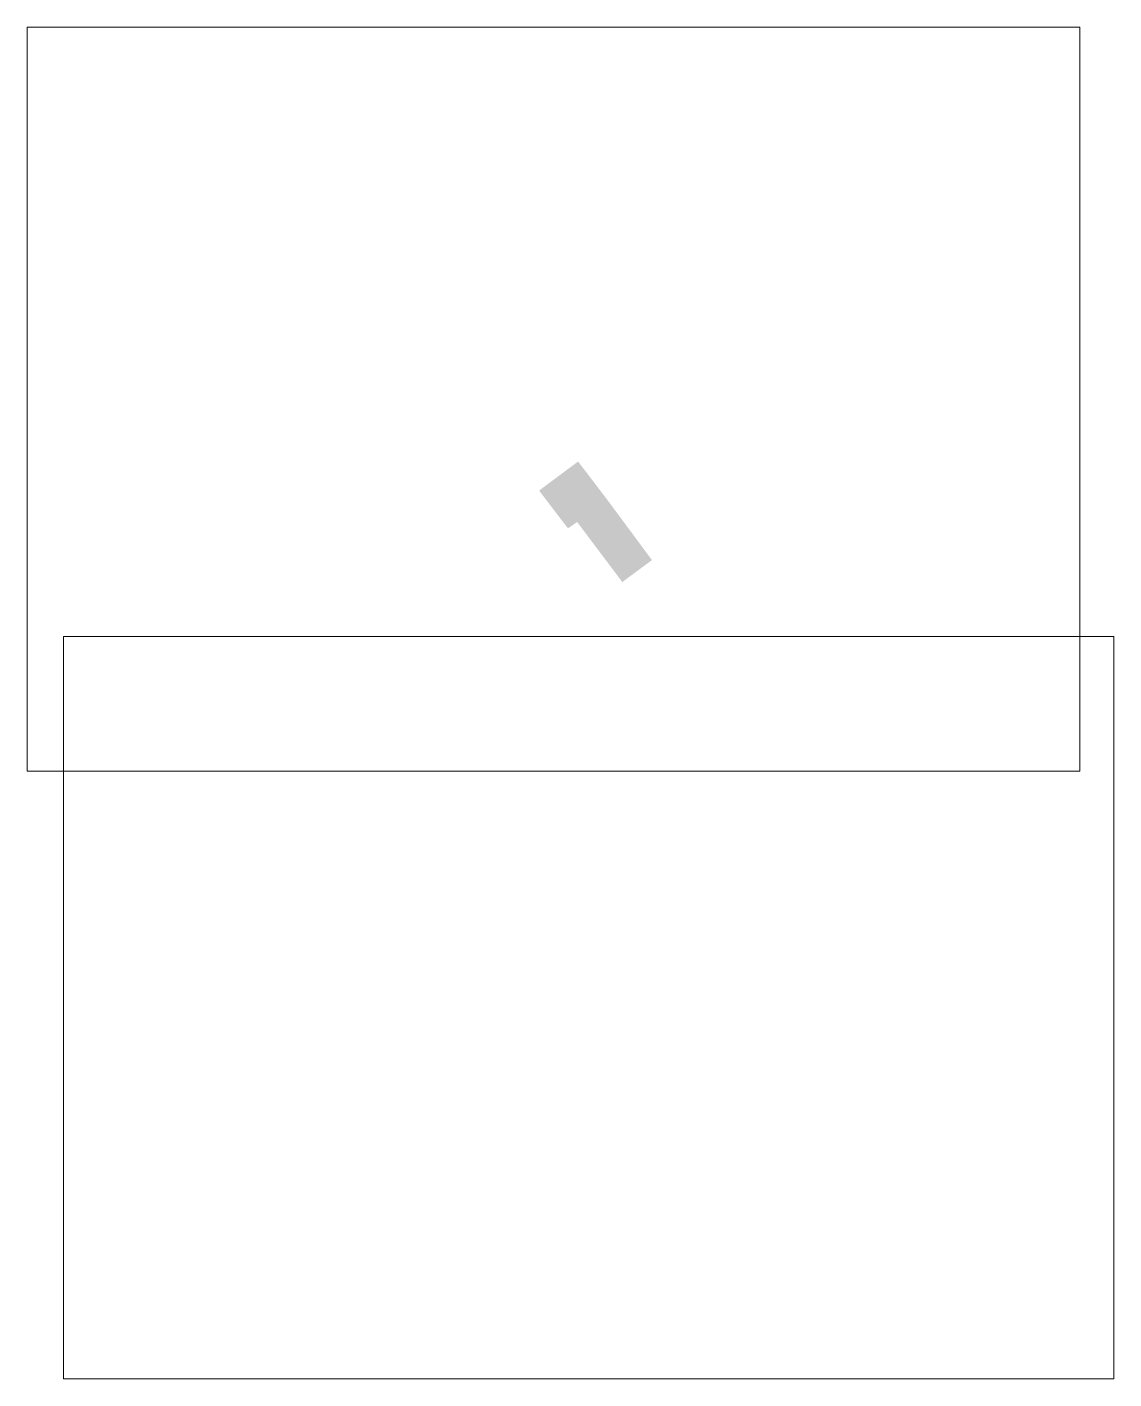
# Model space of a CAD drawing. Header units: millimetres. Extents: x 1558249 to 2208401, y 600917 to 1409613.
import ezdxf

# ---------------------------------------------------------------- set-up
doc = ezdxf.new("R2010")
doc.units = ezdxf.units.MM
doc.header["$LTSCALE"] = 0.05
doc.layers.add('-.nave', color=255, linetype='Continuous')
doc.layers.add('Marcas de Plegado', color=7, linetype='Continuous', lineweight=15)
picture_1 = doc.add_image_def('image1.jpeg', size_in_pixel=(1654, 1169))
picture_2 = doc.add_image_def('image2.jpeg', size_in_pixel=(1654, 1169))

msp = doc.modelspace()

# ---------------------------------------------------------------- hatches: boundary and pattern name
at = {"layer": '-.nave', "true_color": 0xf27172}
msp.add_hatch(color=11, dxfattribs=at).paths.add_polyline_path([(1864530, 1132328), (1881800, 1109699), (1887304, 1113554), (1901201, 1095054), (1901798, 1094259), (1904183, 1091103), (1904530, 1090639), (1904781, 1090308), (1905082, 1089913), (1905371, 1089508), (1905720, 1089054), (1906170, 1088459), (1906865, 1087534), (1914310, 1077608), (1932050, 1090758), (1905447, 1126661), (1887870, 1149728)])

# ---------------------------------------------------------------- pictures from other files: only their frames are drawn
at = {"layer": 'Marcas de Plegado'}
image = msp.add_image(picture_1, insert=(1558249, 964480), size_in_units=(629812, 445133), dxfattribs=at)
image.dxf.flags = 7
image = msp.add_image(picture_2, insert=(1580000, 600917), size_in_units=(628401, 444136), dxfattribs=at)
image.dxf.flags = 7

doc.saveas('drawing.dxf')
